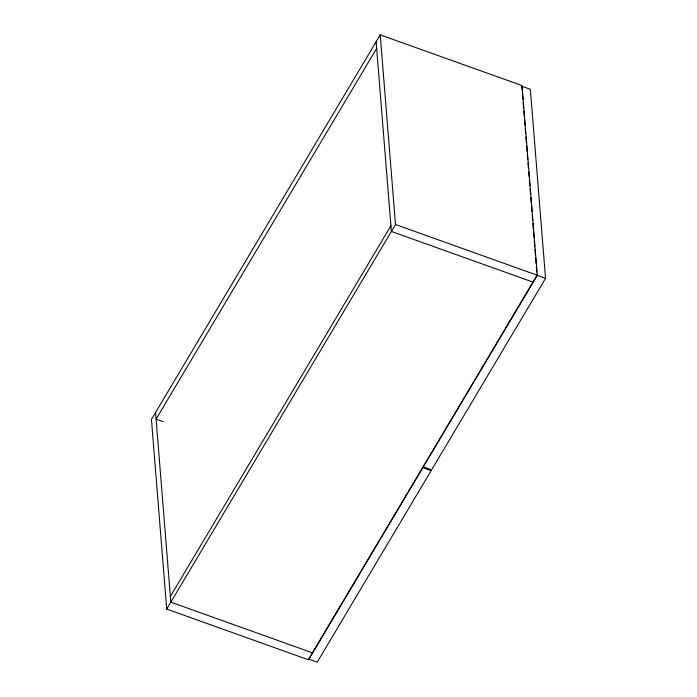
<?xml version="1.0" encoding="UTF-8"?>
<svg xmlns="http://www.w3.org/2000/svg" width="697" height="697" viewBox="0 0 697 697"><rect width="100%" height="100%" fill="white"/><g stroke="black" fill="none" stroke-linecap="round" stroke-linejoin="round"><path stroke-width="1.05" d="M380.231 34.85L151.449 419.402L166.705 609.073L308.51 659.806L537.3 275.254L522.036 85.583L380.231 34.85L395.495 224.521L166.705 609.073M376.65 48.407L156.102 419.115L163.246 421.676M170.373 596.458L390.921 225.75M423.663 465.892L537.047 275.324L545.551 278.364L431.617 469.874L423.105 466.833M395.495 224.521L537.3 275.254M533.179 282.18L391.374 231.439L376.119 41.768M312.631 652.889L170.826 602.147L155.57 412.476M545.551 278.364L530.339 89.329L521.835 86.289L522.184 90.61M522.445 93.851L522.881 99.253M523.133 102.494L523.569 107.896M523.83 111.137L524.266 116.53M524.527 119.771L524.963 125.172M525.224 128.414L525.66 133.815M525.921 137.056L526.357 142.458M526.61 145.699L527.045 151.101M527.307 154.342L527.742 159.744M528.004 162.985L528.439 168.386M528.701 171.628L529.136 177.029M529.398 180.262L529.833 185.663M530.095 188.904L530.522 194.306M530.783 197.547L531.219 202.949M531.48 206.19L531.916 211.592M532.177 214.833L532.613 220.235M532.874 223.476L533.31 228.877M533.571 232.118L533.998 237.52M534.259 240.761L534.695 246.154M534.956 249.395L535.392 254.797M535.653 258.038L536.089 263.44M536.35 266.681L536.786 272.083M422.652 467.6L308.71 659.109L317.222 662.15L431.155 470.641L422.652 467.6"/></g></svg>
